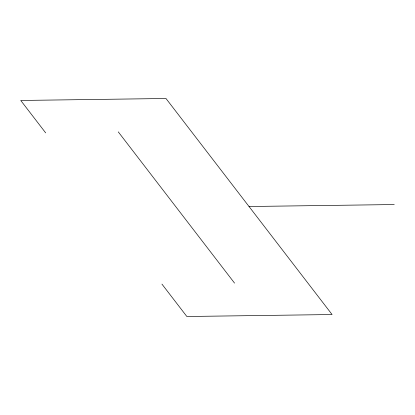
<?xml version="1.0" encoding="UTF-8"?>
<svg xmlns="http://www.w3.org/2000/svg" width="415" height="415" viewBox="0 0 415 415"><rect width="100%" height="100%" fill="white"/><g stroke="black" fill="none" stroke-linecap="round" stroke-linejoin="round"><path stroke-width="0.62" d="M249.026 206.514L394.25 204.548M118.28 131.887L234.553 283.113M45.666 132.873L20.75 100.466L165.974 98.495L332.078 314.534L186.854 316.505L161.938 284.099"/></g></svg>
